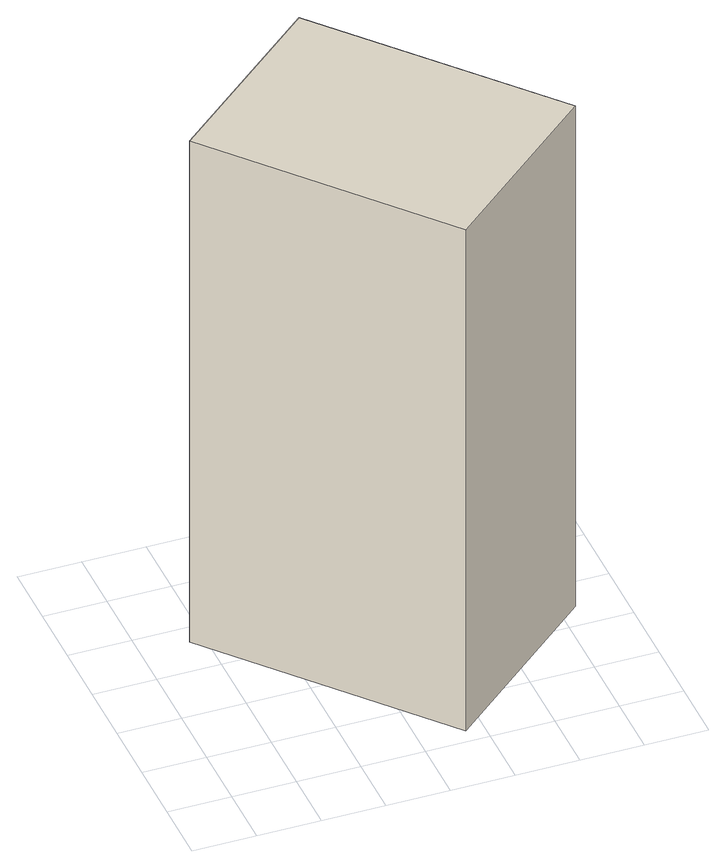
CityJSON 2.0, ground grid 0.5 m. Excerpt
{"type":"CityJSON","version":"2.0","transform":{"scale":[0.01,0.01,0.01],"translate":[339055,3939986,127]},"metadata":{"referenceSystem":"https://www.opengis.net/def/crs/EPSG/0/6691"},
"CityObjects":{
"building1":{"type":"Building","attributes":{"measuredHeight":5.7,"BuildingIDAttribute.prefecture":"14","BuildingIDAttribute.city":"14151","BuildingDetailAttribute.surveyYear":2015},"geometry":[{"type":"Solid","lod":"1","boundaries":[[[[0,1,2,3]],[[2,4,5,3]],[[1,6,4,2]],[[0,7,6,1]],[[3,5,7,0]],[[4,6,7,5]]]]}]}
},
"vertices":[
[313,122,28],[186,12,28],[38,183,28],[165,292,28],[38,183,482],[165,292,482],[186,12,482],[313,122,482]
]}
